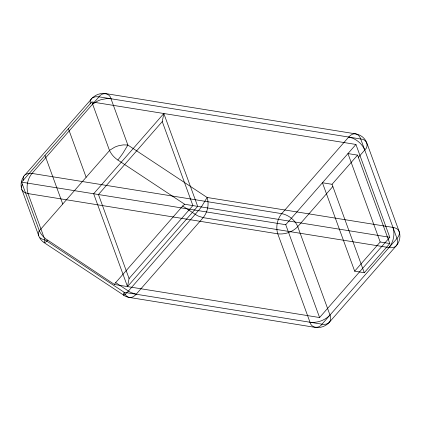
<?xml version="1.0" encoding="UTF-8"?>
<svg xmlns="http://www.w3.org/2000/svg" width="421" height="421" viewBox="0 0 421 421"><rect width="100%" height="100%" fill="white"/><g stroke="black" fill="none" stroke-linecap="round" stroke-linejoin="round"><path stroke-width="0.63" d="M127.495 286.596L129.073 278.528L192.886 205.58L162.259 121.585L163.837 113.517L197.686 206.353L127.495 286.596L93.646 193.755L163.837 113.517M22.413 184.361L21.592 186.366L21.439 188.355A5.131 4.92 -16.8 0 0 21.934 189.992L24.139 192.255L28.039 193.592L277.765 233.818C285.017 234.697 292.721 231.939 297.752 226.635L332.848 186.514M39.285 230.629L38.458 232.634L38.311 234.623A5.141 4.931 -16.8 0 0 38.621 235.871M39.974 237.76L42.184 239.112L44.91 239.859L124.163 292.3C124.995 294.653 126.742 297.021 129.352 297.447L315.187 327.385A15.019 14.403 -16.8 0 0 329.317 322.302C331.053 320.313 330.864 317.381 329.985 315.055L297.752 226.635C295.037 220.025 288.69 215.031 281.712 213.647L31.985 173.42L28.186 173.384L25.06 174.741M109.534 150.539L39.337 230.782L21.608 182.151L91.804 101.908L109.476 150.392A24.334 23.344 -16.8 0 0 116.101 158.733L117.843 160.022L120.059 157.196A111.839 107.292 -16.8 0 0 123.1 152.965L127.863 145.029L110.997 98.761C109.792 92.93 102.066 91.936 98.993 96.825L31.985 173.42C27.512 178.92 25.865 186.808 28.039 193.592L43.989 237.339M358.371 157.338L364.754 150.044C369.354 146.282 366.644 138.941 360.723 138.993L98.993 96.825L95.504 96.741L92.525 97.809M24.676 175.289L91.683 98.693A15.019 14.403 -16.8 0 1 105.813 93.615L355.54 133.846C358.15 134.273 359.897 136.641 360.723 138.993L396.987 238.46C397.866 240.786 398.055 243.722 396.324 245.711L329.317 322.302M162.259 121.585L98.451 194.528L129.073 278.528M39.216 230.661A23.665 22.702 -16.8 0 0 45.915 238.954L114.507 284.501A6.526 6.257 -16.8 0 1 115.696 282.623L182.693 206.022A10.841 10.399 -16.8 0 1 184.708 204.274L389.788 237.302L355.94 144.461L92.294 101.987M123.885 295.421A15.019 14.403 -16.8 0 0 129.352 297.447C132.026 297.852 134.499 296.168 136.172 294.237L203.175 217.641C207.653 212.142 209.295 204.253 207.121 197.47L127.863 145.029L123.458 144.882L119.643 145.487A26.255 25.186 -16.8 0 0 114.575 147.239L109.476 150.392M389.167 247.406L396.987 238.46C398.634 236.613 399.997 233.95 399.113 231.45L366.875 143.029A15.019 14.403 -16.8 0 0 355.54 133.846C352.861 133.441 350.393 135.125 348.72 137.057L281.712 213.647C277.239 219.152 275.592 227.04 277.765 233.818L310.003 322.239C311.214 328.059 318.929 329.054 322.007 324.175L389.015 247.58C393.488 242.08 395.135 234.192 392.961 227.408L207.121 197.47L202.154 205.695A112.196 107.634 -16.8 0 1 199.507 209.379L128.421 291.037L125.632 293.947L123.758 295.21L44.237 242.728L44.168 241.77L44.91 239.859L44.384 238.418M22.097 182.23L285.743 224.703L355.94 144.461M332.043 184.303L357.566 155.128L389.804 243.548L364.276 272.724L354.671 271.177L322.439 182.756L332.043 184.303L364.276 272.724M354.671 271.177L380.2 241.996L389.804 243.548M114.507 284.501L319.592 317.539L389.788 237.302M329.985 315.055C324.959 320.355 317.255 323.112 310.003 322.239M47.647 240.259L45.463 242.27L44.237 242.728M329.143 322.497C327.306 324.349 324.459 324.575 322.007 324.175L124.163 292.3L123.421 294.211L123.49 295.168M92.609 104.119L97.851 100.903A26.318 25.244 -16.8 0 1 101.661 99.514L106.718 98.603L110.997 98.761M357.566 155.128L347.962 153.581L380.2 241.996M136.172 294.237L131.315 292.674A23.992 23.013 -16.8 0 1 128.426 291.037L115.686 282.612M392.961 227.408C395.424 227.793 398.171 228.95 399.113 231.45A15.019 14.403 -16.8 0 1 396.324 245.711C394.519 247.732 391.535 247.995 389.015 247.58L203.175 217.641L198.317 216.084A23.992 23.013 -16.8 0 1 195.428 214.447L182.693 206.022M348.72 137.057C355.698 138.435 362.039 143.435 364.754 150.044M117.843 160.022L184.703 204.264M285.743 224.703L288.164 231.334M288.595 232.518L319.592 317.539M68.407 128.658L86.137 177.288M45.005 155.402L62.74 204.032M21.887 189.55L38.758 235.818A15.019 14.403 -16.8 0 0 43.763 242.401M90.21 103.734L90.194 101.598L90.81 99.677A5.141 4.931 -16.8 0 1 91.573 98.609M23.202 180.325L23.192 178.188L23.802 176.273A5.141 4.931 -16.8 0 1 24.571 175.199M21.408 187.95A15.019 14.403 -16.8 0 1 23.623 176.641"/></g></svg>
